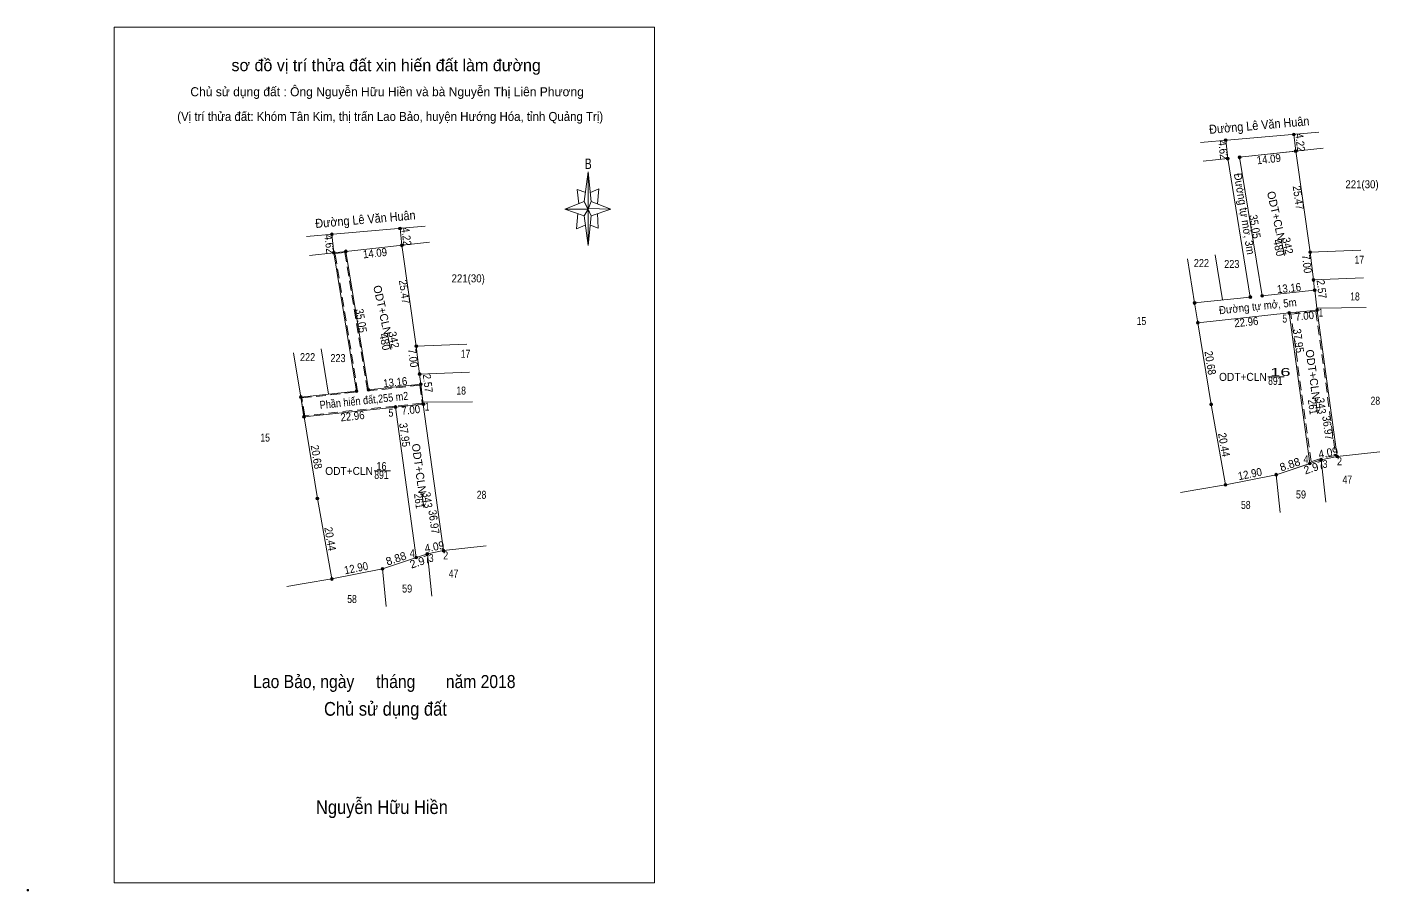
# Model space of a CAD drawing. Header units: metres. Extents: x 535626 to 536300, y 1836805 to 1837064.
# Drawn here: x 535961.7 to 536299.7, y 1836843.3 to 1837059.2 of the extents above; entities that cross this region are included whole.
import ezdxf
from ezdxf.enums import TextEntityAlignment as Align

# ---------------------------------------------------------------- set-up
doc = ezdxf.new("R2010")
doc.units = ezdxf.units.M
doc.header["$LTSCALE"] = 0.8
doc.header["$PDMODE"] = 32
doc.header["$PDSIZE"] = 0.4
doc.linetypes.add('MEDIUM_DASHED', pattern=[4.5, 3, -1.5])
for name, color, linetype, lineweight in [('2', 7, 'Continuous', 13), ('22', 7, 'Continuous', 13), ('6', 7, 'Continuous', 13)]:
    doc.layers.add(name, color=color, linetype=linetype, lineweight=lineweight)

msp = doc.modelspace()

# ---------------------------------------------------------------- hatches: boundary and pattern name
at = {"layer": '2'}
for points in [[(536278.54, 1837032.34, 1), (536277.84, 1837032.34, 1)], [(536261.51, 1837030.88, 1), (536260.81, 1837030.88, 1)], [(536279, 1837028.14, 1), (536278.3, 1837028.14, 1)], [(536278.9, 1837028.14, 1), (536278.4, 1837028.14, 1)], [(536262.01, 1837026.29, 1), (536261.31, 1837026.29, 1)], [(536261.91, 1837026.29, 1), (536261.41, 1837026.29, 1)], [(536264.99, 1837026.62, 1), (536264.29, 1837026.62, 1)], [(536264.89, 1837026.62, 1), (536264.39, 1837026.62, 1)], [(536038.173, 1837007.375, 1), (536037.473, 1837007.375, 1)], [(536055.203, 1837008.835, 1), (536054.503, 1837008.835, 1)], [(536055.663, 1837004.635, 1), (536054.963, 1837004.635, 1)], [(536055.563, 1837004.635, 1), (536055.063, 1837004.635, 1)], [(536038.673, 1837002.785, 1), (536037.973, 1837002.785, 1)], [(536038.573, 1837002.785, 1), (536038.073, 1837002.785, 1)], [(536041.653, 1837003.115, 1), (536040.953, 1837003.115, 1)], [(536041.553, 1837003.115, 1), (536041.053, 1837003.115, 1)], [(536282.6, 1837002.93, 1), (536281.9, 1837002.93, 1)], [(536282.5, 1837002.93, 1), (536282, 1837002.93, 1)], [(536283.43, 1836995.98, 1), (536282.73, 1836995.98, 1)], [(536283.33, 1836995.98, 1), (536282.83, 1836995.98, 1)], [(536267.66, 1836991.71, 1), (536266.96, 1836991.71, 1)], [(536267.56, 1836991.71, 1), (536267.06, 1836991.71, 1)], [(536270.64, 1836992.03, 1), (536269.94, 1836992.03, 1)], [(536270.54, 1836992.03, 1), (536270.04, 1836992.03, 1)], [(536283.73, 1836993.43, 1), (536283.03, 1836993.43, 1)], [(536283.63, 1836993.43, 1), (536283.13, 1836993.43, 1)], [(536253.74, 1836990.23, 1), (536253.04, 1836990.23, 1)], [(536253.64, 1836990.23, 1), (536253.14, 1836990.23, 1)], [(536277.38, 1836987.73, 1), (536276.68, 1836987.73, 1)], [(536277.28, 1836987.73, 1), (536276.78, 1836987.73, 1)], [(536284.34, 1836988.47, 1), (536283.64, 1836988.47, 1)], [(536284.24, 1836988.47, 1), (536283.74, 1836988.47, 1)], [(536254.55, 1836985.3, 1), (536253.85, 1836985.3, 1)], [(536254.45, 1836985.3, 1), (536253.95, 1836985.3, 1)], [(536059.263, 1836979.425, 1), (536058.563, 1836979.425, 1)], [(536059.163, 1836979.425, 1), (536058.663, 1836979.425, 1)], [(536060.093, 1836972.475, 1), (536059.393, 1836972.475, 1)], [(536059.993, 1836972.475, 1), (536059.493, 1836972.475, 1)], [(536044.323, 1836968.205, 1), (536043.623, 1836968.205, 1)], [(536044.223, 1836968.205, 1), (536043.723, 1836968.205, 1)], [(536047.303, 1836968.525, 1), (536046.603, 1836968.525, 1)], [(536047.203, 1836968.525, 1), (536046.703, 1836968.525, 1)], [(536060.393, 1836969.925, 1), (536059.693, 1836969.925, 1)], [(536060.293, 1836969.925, 1), (536059.793, 1836969.925, 1)], [(536030.403, 1836966.725, 1), (536029.703, 1836966.725, 1)], [(536030.303, 1836966.725, 1), (536029.803, 1836966.725, 1)], [(536054.043, 1836964.225, 1), (536053.343, 1836964.225, 1)], [(536053.943, 1836964.225, 1), (536053.443, 1836964.225, 1)], [(536061.003, 1836964.965, 1), (536060.303, 1836964.965, 1)], [(536060.903, 1836964.965, 1), (536060.403, 1836964.965, 1)], [(536257.88, 1836964.89, 1), (536257.18, 1836964.89, 1)], [(536257.78, 1836964.89, 1), (536257.28, 1836964.89, 1)], [(536031.213, 1836961.795, 1), (536030.513, 1836961.795, 1)], [(536031.113, 1836961.795, 1), (536030.613, 1836961.795, 1)], [(536282.55, 1836950.13, 1), (536281.85, 1836950.13, 1)], [(536282.45, 1836950.13, 1), (536281.95, 1836950.13, 1)], [(536285.37, 1836951.07, 1), (536284.67, 1836951.07, 1)], [(536285.27, 1836951.07, 1), (536284.77, 1836951.07, 1)], [(536289.38, 1836951.85, 1), (536288.68, 1836951.85, 1)], [(536289.28, 1836951.85, 1), (536288.78, 1836951.85, 1)], [(536274.13, 1836947.32, 1), (536273.43, 1836947.32, 1)], [(536274.03, 1836947.32, 1), (536273.53, 1836947.32, 1)], [(536261.48, 1836944.77, 1), (536260.78, 1836944.77, 1)], [(536261.38, 1836944.77, 1), (536260.88, 1836944.77, 1)], [(536034.543, 1836941.385, 1), (536033.843, 1836941.385, 1)], [(536034.443, 1836941.385, 1), (536033.943, 1836941.385, 1)], [(536059.213, 1836926.625, 1), (536058.513, 1836926.625, 1)], [(536059.113, 1836926.625, 1), (536058.613, 1836926.625, 1)], [(536062.033, 1836927.565, 1), (536061.333, 1836927.565, 1)], [(536061.933, 1836927.565, 1), (536061.433, 1836927.565, 1)], [(536066.043, 1836928.345, 1), (536065.343, 1836928.345, 1)], [(536065.943, 1836928.345, 1), (536065.443, 1836928.345, 1)], [(536050.793, 1836923.815, 1), (536050.093, 1836923.815, 1)], [(536050.693, 1836923.815, 1), (536050.193, 1836923.815, 1)], [(536038.143, 1836921.265, 1), (536037.443, 1836921.265, 1)], [(536038.043, 1836921.265, 1), (536037.543, 1836921.265, 1)]]:
    msp.add_hatch(color=256, dxfattribs=at).paths.add_polyline_path(points)

# ---------------------------------------------------------------- linework, layer by layer
for p, q in [((536278.19, 1837032.34), (536278.65, 1837028.15)), ((536261.16, 1837030.88), (536261.66, 1837026.29)), ((536278.65, 1837028.14), (536282.25, 1837002.93)), ((536264.64, 1837026.62), (536270.29, 1836992.03)), ((536100.85, 1837015.56), (536101.85, 1837022.95)), ((536102.63, 1837015.56), (536107.49, 1837013.65)), ((536100.85, 1837011.97), (536096.03, 1837013.65)), ((536102.63, 1837011.97), (536101.85, 1837004.59)), ((536104.15, 1837012.54), (536104.37, 1837008.94)), ((536054.85, 1837008.84), (536055.31, 1837004.65)), ((536104.37, 1837008.94), (536102.41, 1837009.7)), ((536037.82, 1837007.38), (536038.32, 1837002.79)), ((536062.18, 1837005.4), (536041.3, 1837003.12)), ((536055.31, 1837004.64), (536058.91, 1836979.43)), ((536274.98, 1837006.19), (536275.88, 1837002.1)), ((536038.32, 1837002.79), (536032.21, 1837002.12)), ((536038.32, 1837002.79), (536043.97, 1836968.21)), ((536041.3, 1837003.12), (536046.95, 1836968.53)), ((536253.39, 1836990.23), (536251.59, 1837001.26)), ((536258.5, 1837002.29), (536260.35, 1836990.97)), ((536282.25, 1837002.93), (536294.91, 1837003.43)), ((536282.25, 1837002.93), (536283.08, 1836995.98)), ((536283.08, 1836995.98), (536295.57, 1836996.47)), ((536283.08, 1836995.98), (536283.38, 1836993.43)), ((536283.39, 1836993.43), (536283.92, 1836988.94)), ((536253.39, 1836990.23), (536254.19, 1836985.29)), ((536277.03, 1836987.73), (536282.2, 1836950.13)), ((536296.28, 1836989.06), (536283.92, 1836988.94)), ((536283.92, 1836988.94), (536289.03, 1836951.85)), ((536051.64, 1836982.69), (536052.54, 1836978.6)), ((536030.05, 1836966.73), (536028.25, 1836977.76)), ((536035.16, 1836978.79), (536037.01, 1836967.47)), ((536058.91, 1836979.43), (536071.57, 1836979.93)), ((536058.91, 1836979.43), (536059.74, 1836972.48)), ((536059.74, 1836972.48), (536072.23, 1836972.97)), ((536059.74, 1836972.48), (536060.04, 1836969.93)), ((536271.71, 1836971.76), (536275.78, 1836971.76)), ((536043.97, 1836968.21), (536030.05, 1836966.73)), ((536060.04, 1836969.93), (536046.95, 1836968.53)), ((536060.05, 1836969.93), (536060.58, 1836965.44)), ((536030.05, 1836966.73), (536030.85, 1836961.79)), ((536053.69, 1836964.23), (536058.86, 1836926.63)), ((536072.94, 1836965.56), (536060.58, 1836965.44)), ((536060.58, 1836965.44), (536065.69, 1836928.35)), ((536283.6, 1836966.38), (536284.11, 1836962.65)), ((536273.78, 1836947.32), (536285.02, 1836951.07)), ((536285.02, 1836951.07), (536289.03, 1836951.85)), ((536285.02, 1836951.07), (536286.14, 1836940.46)), ((536289.03, 1836951.85), (536299.7, 1836953.02)), ((536048.37, 1836948.26), (536052.44, 1836948.26)), ((536261.13, 1836944.77), (536273.78, 1836947.32)), ((536274.75, 1836937.92), (536273.78, 1836947.32)), ((536249.89, 1836942.87), (536254.22, 1836943.6)), ((536254.22, 1836943.6), (536261.13, 1836944.77)), ((536060.26, 1836942.88), (536060.77, 1836939.15)), ((536050.44, 1836923.82), (536061.68, 1836927.57)), ((536061.68, 1836927.57), (536065.69, 1836928.35)), ((536061.68, 1836927.57), (536062.8, 1836916.96)), ((536065.69, 1836928.35), (536076.36, 1836929.52)), ((536037.79, 1836921.27), (536050.44, 1836923.82)), ((536051.41, 1836914.42), (536050.44, 1836923.82)), ((536026.55, 1836919.37), (536030.88, 1836920.1)), ((536030.88, 1836920.1), (536037.79, 1836921.27))]:
    msp.add_line(p, q, dxfattribs=at)
for points in [[(535983.43, 1837059.16), (536118.43, 1837059.16), (536118.43, 1836845.32), (535983.43, 1836845.32)], [(536278.65, 1837028.14), (536282.25, 1837002.93), (536283.08, 1836995.98), (536283.38, 1836993.43), (536270.29, 1836992.03), (536264.64, 1837026.62)], [(536101.85, 1837022.95), (536102.63, 1837015.56), (536101.85, 1837013.65)], [(536101.85, 1837013.65), (536096.03, 1837013.65), (536100.85, 1837015.56), (536102.63, 1837011.97), (536107.49, 1837013.65), (536101.85, 1837013.84)], [(536101.85, 1837013.65), (536101.85, 1837004.59), (536100.85, 1837011.97)], [(536038.32, 1837002.79), (536041.3, 1837003.12), (536046.95, 1836968.53), (536060.04, 1836969.93), (536060.65, 1836964.97), (536053.69, 1836964.23), (536030.86, 1836961.8), (536030.05, 1836966.73), (536043.97, 1836968.21)], [(536277.03, 1836987.73), (536282.2, 1836950.13), (536273.78, 1836947.32), (536261.13, 1836944.77), (536257.53, 1836964.89), (536254.2, 1836985.3)]]:
    msp.add_lwpolyline(points, close=True, dxfattribs=at)
for points in [[(536101.25, 1837017.84), (536099.11, 1837018.58), (536099.52, 1837015)], [(536102.41, 1837017.84), (536104.55, 1837018.78), (536104.15, 1837015)], [(536101.85, 1837013.65), (536100.85, 1837015.56), (536096.03, 1837013.65)], [(536099.31, 1837012.54), (536098.92, 1837008.74), (536101.07, 1837009.7)], [(536101.85, 1837013.65), (536102.63, 1837011.97), (536107.49, 1837013.65)], [(536061.09, 1837009.38), (536039.06, 1837007.49), (536031.51, 1837006.84)], [(536254.2, 1836985.3), (536257.53, 1836964.89), (536261.13, 1836944.77)], [(536030.86, 1836961.8), (536053.69, 1836964.23), (536060.65, 1836964.97)], [(536030.86, 1836961.8), (536034.19, 1836941.39), (536037.79, 1836921.27)]]:
    msp.add_lwpolyline(points, dxfattribs=at)
at = {"layer": '2', "linetype": 'MEDIUM_DASHED'}
for points in [[(536038.61, 1837002.57), (536041.09, 1837002.85), (536046.74, 1836968.26), (536059.82, 1836969.66), (536060.37, 1836965.19), (536053.66, 1836964.48), (536031.07, 1836962.07), (536030.34, 1836966.51), (536044.26, 1836967.99)], [(536283.69, 1836988.09), (536288.64, 1836952.13), (536284.93, 1836951.41), (536282.49, 1836950.6), (536277.43, 1836987.42)]]:
    msp.add_lwpolyline(points, close=True, dxfattribs=at)
at = {"layer": '2'}
for centre, radius in [((536278.19, 1837032.34), 0.35), ((536261.16, 1837030.88), 0.35), ((536278.65, 1837028.14), 0.35), ((536278.65, 1837028.14), 0.25), ((536261.66, 1837026.29), 0.35), ((536261.66, 1837026.29), 0.25), ((536264.64, 1837026.62), 0.35), ((536264.64, 1837026.62), 0.25), ((536037.823, 1837007.375), 0.35), ((536054.853, 1837008.835), 0.35), ((536055.313, 1837004.635), 0.35), ((536055.313, 1837004.635), 0.25), ((536038.323, 1837002.785), 0.35), ((536038.323, 1837002.785), 0.25), ((536041.303, 1837003.115), 0.35), ((536041.303, 1837003.115), 0.25), ((536282.25, 1837002.93), 0.35), ((536282.25, 1837002.93), 0.25), ((536283.08, 1836995.98), 0.35), ((536283.08, 1836995.98), 0.25), ((536267.31, 1836991.71), 0.35), ((536267.31, 1836991.71), 0.25), ((536270.29, 1836992.03), 0.35), ((536270.29, 1836992.03), 0.25), ((536283.38, 1836993.43), 0.35), ((536283.38, 1836993.43), 0.25), ((536253.39, 1836990.23), 0.35), ((536253.39, 1836990.23), 0.25), ((536277.03, 1836987.73), 0.35), ((536277.03, 1836987.73), 0.25), ((536283.99, 1836988.47), 0.35), ((536283.99, 1836988.47), 0.25), ((536254.2, 1836985.3), 0.35), ((536254.2, 1836985.3), 0.25), ((536058.913, 1836979.425), 0.35), ((536058.913, 1836979.425), 0.25), ((536059.743, 1836972.475), 0.35), ((536059.743, 1836972.475), 0.25), ((536043.973, 1836968.205), 0.35), ((536043.973, 1836968.205), 0.25), ((536046.953, 1836968.525), 0.35), ((536046.953, 1836968.525), 0.25), ((536060.043, 1836969.925), 0.35), ((536060.043, 1836969.925), 0.25), ((536030.053, 1836966.725), 0.35), ((536030.053, 1836966.725), 0.25), ((536053.693, 1836964.225), 0.35), ((536053.693, 1836964.225), 0.25), ((536060.653, 1836964.965), 0.35), ((536060.653, 1836964.965), 0.25), ((536257.53, 1836964.89), 0.35), ((536257.53, 1836964.89), 0.25), ((536030.863, 1836961.795), 0.35), ((536030.863, 1836961.795), 0.25), ((536282.2, 1836950.13), 0.35), ((536282.2, 1836950.13), 0.25), ((536285.02, 1836951.07), 0.35), ((536285.02, 1836951.07), 0.25), ((536289.03, 1836951.85), 0.35), ((536289.03, 1836951.85), 0.25), ((536273.78, 1836947.32), 0.35), ((536273.78, 1836947.32), 0.25), ((536261.13, 1836944.77), 0.35), ((536261.13, 1836944.77), 0.25), ((536034.193, 1836941.385), 0.35), ((536034.193, 1836941.385), 0.25), ((536058.863, 1836926.625), 0.35), ((536058.863, 1836926.625), 0.25), ((536061.683, 1836927.565), 0.35), ((536061.683, 1836927.565), 0.25), ((536065.693, 1836928.345), 0.35), ((536065.693, 1836928.345), 0.25), ((536050.443, 1836923.815), 0.35), ((536050.443, 1836923.815), 0.25), ((536037.793, 1836921.265), 0.35), ((536037.793, 1836921.265), 0.25)]:
    msp.add_circle(centre, radius, dxfattribs=at)
at = {"layer": '22'}
for p, q in [((536285.52, 1837028.9), (536264.64, 1837026.62)), ((536261.66, 1837026.29), (536255.55, 1837025.62)), ((536261.66, 1837026.29), (536267.31, 1836991.71)), ((536267.31, 1836991.71), (536253.39, 1836990.23)), ((536283.38, 1836993.43), (536270.29, 1836992.03))]:
    msp.add_line(p, q, dxfattribs=at)
for points in [[(536284.43, 1837032.88), (536262.4, 1837030.99), (536254.85, 1837030.34)], [(536254.2, 1836985.3), (536277.03, 1836987.73), (536283.99, 1836988.47)]]:
    msp.add_lwpolyline(points, dxfattribs=at)
at = {"layer": '6'}
msp.add_point((535961.85, 1836843.53), dxfattribs=at)

# ---------------------------------------------------------------- texts
at = {"layer": '2'}
for s, height, p in [('sơ đồ vị trí thửa đất xin hiến đất làm đường', 3, (536051.385, 1837048.14)), ('Chủ sử dụng đất : Ông Nguyễn Hữu Hiền và bà Nguyễn Thị Liên Phương', 2.25, (536051.615, 1837041.88))]:
    msp.add_text(s, height=height, dxfattribs=at).set_placement(p, align=Align.CENTER)
for s, height, width, p in [('(Vị trí thửa đất: Khóm Tân Kim, thị trấn Lao Bảo, huyện Hướng Hóa, tỉnh Quảng Trị)', 2.25, 0.95, (536052.39, 1837035.7)), ('B', 2.611, 0.75, (536101.87, 1837023.7)), ('221(30)', 2, 0.9, (536295.22, 1837018.88)), ('222', 2, 0.85, (536255.09, 1836999.2)), ('223', 2, 0.85, (536262.68, 1836998.96)), ('17', 2, 0.8, (536294.555, 1837000.04)), ('221(30)', 2, 0.9, (536071.88, 1836995.37)), ('18', 2, 0.8, (536293.465, 1836990.85)), ('15', 2, 0.8, (536240.11, 1836984.72)), ('222', 2, 0.85, (536031.75, 1836975.69)), ('223', 2, 0.85, (536039.34, 1836975.45)), ('17', 2, 0.8, (536071.215, 1836976.53)), ('16', 2, 1.7, (536274.82, 1836971.97)), ('891', 2, 0.8, (536273.545, 1836969.77)), ('18', 2, 0.8, (536070.125, 1836967.34)), ('28', 2, 0.8, (536298.555, 1836964.81)), ('15', 2, 0.8, (536021.15, 1836955.59)), ('16', 2, 0.85, (536050.215, 1836948.46)), ('891', 2, 0.8, (536050.205, 1836946.26)), ('47', 2, 0.8, (536291.555, 1836945.12)), ('59', 2, 0.85, (536279.965, 1836941.39)), ('28', 2, 0.8, (536075.215, 1836941.3)), ('58', 2, 0.8, (536266.185, 1836938.77)), ('47', 2, 0.8, (536068.215, 1836921.61)), ('59', 2, 0.85, (536056.625, 1836917.88)), ('58', 2, 0.8, (536042.845, 1836915.26)), ('Lao Bảo, ngày     tháng       năm 2018', 3.255, 0.9, (536050.93, 1836894.02)), ('Chủ sử dụng đất', 3.423, 0.9, (536051.195, 1836887.11)), ('Nguyễn Hữu Hiền', 3.42, 0.9, (536050.325, 1836862.55))]:
    msp.add_text(s, height=height, dxfattribs=dict(at, width=width)).set_placement(p, align=Align.CENTER)
for s, height, rotation, width, p in [('Đường Lê Văn Huân', 2.25, 4.933, 0.9, (536269.6233, 1837033.5363)), ('4.22', 2, 277.058, 0.9, (536278.7906, 1837030.2029)), ('4.62', 2, 276.217, 0.9, (536259.5451, 1837028.3683)), ('14.09', 2, 6.192, 0.9, (536272.0321, 1837025.1935)), ('Đường tự mở, 3m', 2, 279.277, 0.95, (536264.8415, 1837012.3462)), ('25.47', 2, 278.127, 0.9, (536278.3261, 1837016.3864)), ('Đường Lê Văn Huân', 2.25, 4.933, 0.9, (536046.2833, 1837010.0263)), ('35.05', 2, 279.277, 0.9, (536267.4982, 1837009.1612)), ('4.22', 2, 277.058, 0.9, (536055.4506, 1837006.6929)), ('4.62', 2, 276.217, 0.9, (536036.2051, 1837004.8583)), ('480', 2, 282.395, 0.95, (536273.4405, 1837003.8246)), ('342', 2, 282.395, 0.95, (536275.6694, 1837004.3096)), ('14.09', 2, 6.192, 0.9, (536048.6921, 1837001.6835)), ('7.00', 2, 276.81, 0.9, (536280.4708, 1836999.8786)), ('25.47', 2, 278.127, 0.9, (536054.9861, 1836992.8764)), ('13.16', 2, 6.105, 0.9, (536277.0887, 1836992.9596)), ('2.57', 2, 276.71, 0.9, (536284.1427, 1836993.5518)), ('Đường tự mở, 5m', 2, 6.076, 0.9, (536269.2842, 1836988.4161)), ('35.05', 2, 279.277, 0.9, (536044.1582, 1836985.6512)), ('7.00', 2, 6.069, 0.9, (536280.9743, 1836986.0192)), ('22.96', 2, 6.076, 0.9, (536266.4092, 1836984.4582)), ('480', 2, 282.395, 0.95, (536050.1005, 1836980.3146)), ('342', 2, 282.395, 0.95, (536052.3294, 1836980.7996)), ('37.95', 2, 277.829, 0.9, (536278.3689, 1836980.6462)), ('7.00', 2, 276.81, 0.9, (536057.1308, 1836976.3686)), ('20.68', 2, 279.266, 0.9, (536256.3385, 1836975.106)), ('13.16', 2, 6.105, 0.9, (536053.7487, 1836969.4496)), ('2.57', 2, 276.71, 0.9, (536060.8027, 1836970.0418)), ('Phần hiến đất,255 m2', 2, 6.076, 0.85, (536045.9442, 1836964.9017)), ('7.00', 2, 6.069, 0.9, (536057.6343, 1836962.5092)), ('261', 2, 277.77, 0.85, (536281.934, 1836964.1352)), ('343', 2, 277.77, 0.9, (536284.0515, 1836964.3602)), ('22.96', 2, 6.076, 0.9, (536043.0692, 1836960.9482)), ('36.97', 2, 277.836, 0.9, (536285.68, 1836958.9013)), ('37.95', 2, 277.829, 0.9, (536055.0289, 1836957.1362)), ('20.44', 2, 280.144, 0.9, (536259.7837, 1836954.6111)), ('20.68', 2, 279.266, 0.9, (536032.9985, 1836951.596)), ('4.09', 2, 11.007, 0.95, (536286.9541, 1836951.8637)), ('12.90', 2, 11.397, 0.9, (536267.4074, 1836946.5343)), ('261', 2, 277.77, 0.85, (536058.594, 1836940.6252)), ('343', 2, 277.77, 0.9, (536060.7115, 1836940.8502)), ('36.97', 2, 277.836, 0.9, (536062.34, 1836935.3913)), ('20.44', 2, 280.144, 0.9, (536036.4428, 1836931.1061)), ('4.09', 2, 11.007, 0.95, (536063.6141, 1836928.3537)), ('12.90', 2, 11.397, 0.9, (536044.0674, 1836923.0243))]:
    msp.add_text(s, height=height, rotation=rotation, dxfattribs=dict(at, width=width)).set_placement(p, align=Align.CENTER)
for s, rotation, p in [('ODT+CLN', 282.395, (536272.8076, 1837011.7746)), ('ODT+CLN', 282.395, (536049.4676, 1836988.2646)), ('8.88', 18.455, (536277.5184, 1836948.9371)), ('2.97', 18.435, (536283.5088, 1836948.1863)), ('8.88', 18.455, (536054.1734, 1836925.4254)), ('2.97', 18.435, (536060.1638, 1836924.6746))]:
    msp.add_text(s, height=2, rotation=rotation, dxfattribs=at).set_placement(p, align=Align.CENTER)
for s, width, p in [(' 1', 0.75, (536285.5, 1836986.83)), (' 5', 0.8, (536276.51, 1836985.32)), ('ODT+CLN', 0.95, (536271.42, 1836970.76)), (' 5', 0.8, (536053.17, 1836961.81)), (' 1', 0.75, (536062.16, 1836963.32)), (' 4', 0.85, (536281.87, 1836950.2)), (' 3', 0.8, (536286.58, 1836949.01)), (' 2', 0.85, (536290.23, 1836949.67)), ('ODT+CLN', 0.95, (536048.08, 1836947.25)), (' 4', 0.85, (536058.53, 1836926.69)), (' 3', 0.8, (536063.24, 1836925.5)), (' 2', 0.85, (536066.89, 1836926.16))]:
    msp.add_text(s, height=2, dxfattribs=dict(at, width=width)).set_placement(p, align=Align.RIGHT)
for p in [(536282.8074, 1836966.0104), (536059.4674, 1836942.5004)]:
    msp.add_text('ODT+CLN', height=2, rotation=277.77, dxfattribs=at).set_placement(p, align=Align.RIGHT)

doc.saveas('drawing.dxf')
